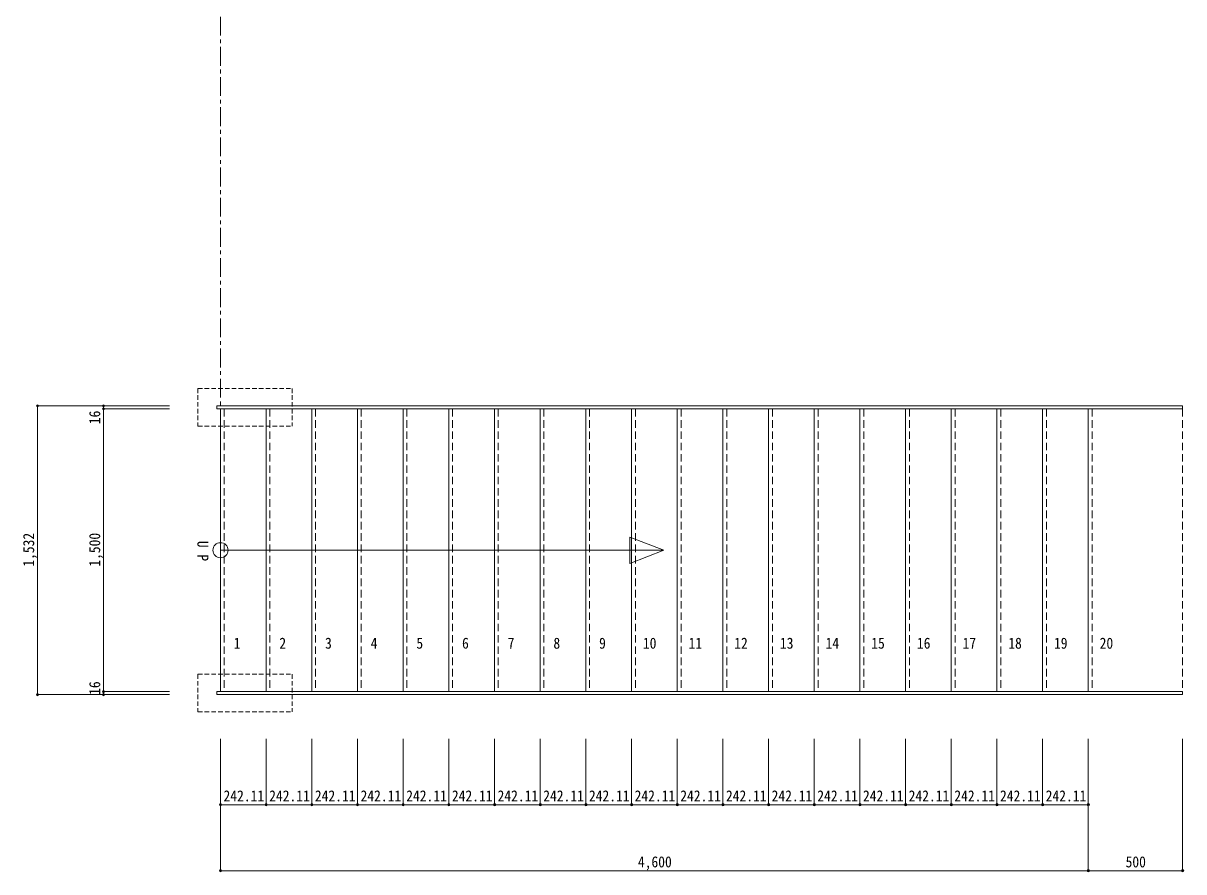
# Model space of a CAD drawing. Units: millimetres at full size, sheet at 1:20. Extents: x -43895 to 41224, y -1391 to 8430.
# Drawn here: x 35072 to 41224, y -1391 to 3111 of the extents above; entities that cross this region are included whole.
import ezdxf
from ezdxf.enums import TextEntityAlignment as Align

# ---------------------------------------------------------------- set-up
doc = ezdxf.new("R2010")
doc.units = ezdxf.units.MM
doc.header["$LTSCALE"] = 20
doc.header["$PDMODE"] = 32
doc.header["$PDSIZE"] = 12
for name, pattern in [('CHAIN1', [8, 5, -1, 1, -1]), ('DASHED1', [1.8, 1.2, -0.6]), ('DASHED2', [3, 2, -1])]:
    doc.linetypes.add(name, pattern=pattern)
for name, color, linetype, lineweight in [('5-0_通り芯', 4, 'CHAIN1', 9), ('5-1_ササラ', 3, 'Continuous', 13), ('5-2_踏み板', 2, 'Continuous', 13), ('5-3_寸法', 4, 'Continuous', 9), ('5-5_文字記事', 7, 'Continuous', 9), ('5-8_補強部材', 1, 'DASHED1', 13), ('5-E', 4, 'DASHED2', 9)]:
    doc.layers.add(name, color=color, linetype=linetype, lineweight=lineweight)
doc.styles.add('ＭＳ ゴシック', font='')
doc.styles.get('ＭＳ ゴシック').set_extended_font_data('MS Gothic')

msp = doc.modelspace()

# ---------------------------------------------------------------- linework, layer by layer
at = {"layer": '5-0_通り芯'}
msp.add_line((36117.52, 7304.39), (36117.52, -158.31), dxfattribs=at)
at = {"layer": '5-1_ササラ'}
for p, q in [((36097.52, 1080.76), (36097.52, 1064.76)), ((36097.52, 1080.76), (41217.52, 1080.76)), ((36097.52, 1064.76), (41217.52, 1064.76)), ((41217.52, 1080.76), (41217.52, 1064.76)), ((36097.52, -435.24), (36097.52, -451.24)), ((36097.52, -435.24), (41217.52, -435.24)), ((36097.52, -451.24), (41217.52, -451.24)), ((41217.52, -435.24), (41217.52, -451.24))]:
    msp.add_line(p, q, dxfattribs=at)
at = {"layer": '5-2_踏み板'}
for p, q in [((36117.52, 1064.76), (36117.52, -435.24)), ((36359.62, 1064.76), (36359.62, -435.24)), ((36601.73, 1064.76), (36601.73, -435.24)), ((36843.83, 1064.76), (36843.83, -435.24)), ((37085.94, 1064.76), (37085.94, -435.24)), ((37328.04, 1064.76), (37328.04, -435.24)), ((37570.15, 1064.76), (37570.15, -435.24)), ((37812.25, 1064.76), (37812.25, -435.24)), ((38054.36, 1064.76), (38054.36, -435.24)), ((38296.46, 1064.76), (38296.46, -435.24)), ((38538.57, 1064.76), (38538.57, -435.24)), ((38780.67, 1064.76), (38780.67, -435.24)), ((39022.78, 1064.76), (39022.78, -435.24)), ((39264.88, 1064.76), (39264.88, -435.24)), ((39506.99, 1064.76), (39506.99, -435.24)), ((39749.09, 1064.76), (39749.09, -435.24)), ((39991.2, 1064.76), (39991.2, -435.24)), ((40233.3, 1064.76), (40233.3, -435.24)), ((40475.41, 1064.76), (40475.41, -435.24)), ((40717.52, 1064.76), (40717.52, -435.24))]:
    msp.add_line(p, q, dxfattribs=at)
at = {"layer": '5-3_寸法'}
for p, q in [((35847.52, 1080.76), (35147.52, 1080.76)), ((35147.52, -451.24), (35147.52, 1080.76)), ((35847.52, 1080.76), (35497.52, 1080.76)), ((35497.52, 1064.76), (35497.52, 1080.76)), ((35847.52, 1064.76), (35497.52, 1064.76)), ((35497.52, -435.24), (35497.52, 1064.76)), ((35847.52, -451.24), (35147.52, -451.24)), ((35847.52, -435.24), (35497.52, -435.24)), ((35497.52, -451.24), (35497.52, -435.24)), ((35847.52, -451.24), (35497.52, -451.24)), ((36117.52, -685.24), (36117.52, -1035.24)), ((36117.52, -685.24), (36117.52, -1385.24)), ((36359.62, -685.24), (36359.62, -1035.24)), ((36601.73, -685.24), (36601.73, -1035.24)), ((36843.83, -685.24), (36843.83, -1035.24)), ((37085.94, -685.24), (37085.94, -1035.24)), ((37328.04, -685.24), (37328.04, -1035.24)), ((37570.15, -685.24), (37570.15, -1035.24)), ((37812.25, -685.24), (37812.25, -1035.24)), ((38054.36, -685.24), (38054.36, -1035.24)), ((38296.46, -685.24), (38296.46, -1035.24)), ((38538.57, -685.24), (38538.57, -1035.24)), ((38780.67, -685.24), (38780.67, -1035.24)), ((39022.78, -685.24), (39022.78, -1035.24)), ((39264.88, -685.24), (39264.88, -1035.24)), ((39506.99, -685.24), (39506.99, -1035.24)), ((39749.09, -685.24), (39749.09, -1035.24)), ((39991.2, -685.24), (39991.2, -1035.24)), ((40233.3, -685.24), (40233.3, -1035.24)), ((40475.41, -685.24), (40475.41, -1035.24)), ((40717.52, -685.24), (40717.52, -1035.24)), ((40717.52, -685.24), (40717.52, -1385.24)), ((41217.52, -685.24), (41217.52, -1385.24)), ((36117.52, -1035.24), (36359.62, -1035.24)), ((36359.62, -1035.24), (36601.73, -1035.24)), ((36601.73, -1035.24), (36843.83, -1035.24)), ((36843.83, -1035.24), (37085.94, -1035.24)), ((37085.94, -1035.24), (37328.04, -1035.24)), ((37328.04, -1035.24), (37570.15, -1035.24)), ((37570.15, -1035.24), (37812.25, -1035.24)), ((37812.25, -1035.24), (38054.36, -1035.24)), ((38054.36, -1035.24), (38296.46, -1035.24)), ((38296.46, -1035.24), (38538.57, -1035.24)), ((38538.57, -1035.24), (38780.67, -1035.24)), ((38780.67, -1035.24), (39022.78, -1035.24)), ((39022.78, -1035.24), (39264.88, -1035.24)), ((39264.88, -1035.24), (39506.99, -1035.24)), ((39506.99, -1035.24), (39749.09, -1035.24)), ((39749.09, -1035.24), (39991.2, -1035.24)), ((39991.2, -1035.24), (40233.3, -1035.24)), ((40233.3, -1035.24), (40475.41, -1035.24)), ((40475.41, -1035.24), (40717.52, -1035.24)), ((36117.52, -1385.24), (40717.52, -1385.24)), ((40717.52, -1385.24), (41217.52, -1385.24))]:
    msp.add_line(p, q, dxfattribs=at)
at = {"layer": '5-3_寸法', "color": 2}
for p in [(35147.52, 1080.76), (35497.52, 1080.76), (35497.52, 1064.76), (35497.52, -435.24), (35147.52, -451.24), (35497.52, -451.24), (36117.52, -1035.24), (36359.62, -1035.24), (36601.73, -1035.24), (36843.83, -1035.24), (37085.94, -1035.24), (37328.04, -1035.24), (37570.15, -1035.24), (37812.25, -1035.24), (38054.36, -1035.24), (38296.46, -1035.24), (38538.57, -1035.24), (38780.67, -1035.24), (39022.78, -1035.24), (39264.88, -1035.24), (39506.99, -1035.24), (39749.09, -1035.24), (39991.2, -1035.24), (40233.3, -1035.24), (40475.41, -1035.24), (40717.52, -1035.24), (36117.52, -1385.24), (40717.52, -1385.24), (41217.52, -1385.24)]:
    msp.add_point(p, dxfattribs=at)
at = {"layer": '5-5_文字記事', "color": 4}
for p, q in [((38287.52, 244.76), (38287.52, 384.76)), ((38287.52, 384.76), (38467.52, 314.76)), ((36117.52, 314.76), (38467.52, 314.76)), ((38287.52, 244.76), (38467.52, 314.76))]:
    msp.add_line(p, q, dxfattribs=at)
msp.add_circle((36117.52, 314.76), 40, dxfattribs=at)
at = {"layer": '5-8_補強部材'}
for p, q in [((35997.52, 1172.76), (36497.52, 1172.76)), ((36497.52, 1172.76), (36497.52, 972.76)), ((35997.52, -343.24), (36497.52, -343.24)), ((36497.52, -343.24), (36497.52, -543.24))]:
    msp.add_line(p, q, dxfattribs=at)
for points in [[(35997.52, 1172.76), (35997.52, 972.76), (36497.52, 972.76)], [(35997.52, -343.24), (35997.52, -543.24), (36497.52, -543.24)]]:
    msp.add_lwpolyline(points, dxfattribs=at)
at = {"layer": '5-E'}
for p, q in [((36137.52, 1064.76), (36137.52, -435.24)), ((36379.62, 1064.76), (36379.62, -435.24)), ((36621.73, 1064.76), (36621.73, -435.24)), ((36863.83, 1064.76), (36863.83, -435.24)), ((37105.94, 1064.76), (37105.94, -435.24)), ((37348.04, 1064.76), (37348.04, -435.24)), ((37590.15, 1064.76), (37590.15, -435.24)), ((37832.25, 1064.76), (37832.25, -435.24)), ((38074.36, 1064.76), (38074.36, -435.24)), ((38316.46, 1064.76), (38316.46, -435.24)), ((38558.57, 1064.76), (38558.57, -435.24)), ((38800.67, 1064.76), (38800.67, -435.24)), ((39042.78, 1064.76), (39042.78, -435.24)), ((39284.88, 1064.76), (39284.88, -435.24)), ((39526.99, 1064.76), (39526.99, -435.24)), ((39769.09, 1064.76), (39769.09, -435.24)), ((40011.2, 1064.76), (40011.2, -435.24)), ((40253.3, 1064.76), (40253.3, -435.24)), ((40495.41, 1064.76), (40495.41, -435.24)), ((40737.52, 1064.76), (40737.52, -435.24)), ((41217.52, 1064.76), (41217.52, -435.24))]:
    msp.add_line(p, q, dxfattribs=at)

# ---------------------------------------------------------------- texts
at = {"layer": '5-3_寸法', "color": 7, "style": 'ＭＳ ゴシック', "width": 0.9}
for s, p in [('16', (35497.52, 983.26)), ('1,532', (35147.52, 227.26)), ('1,500', (35497.52, 227.26)), ('16', (35497.52, -452.74))]:
    msp.add_text(s, height=58.65, rotation=90, dxfattribs=at).set_placement(p, align=Align.BOTTOM_LEFT)
for s, p in [('242.11', (36133.57, -1035.24)), ('242.11', (36375.67, -1035.24)), ('242.11', (36617.78, -1035.24)), ('242.11', (36859.88, -1035.24)), ('242.11', (37101.99, -1035.24)), ('242.11', (37344.09, -1035.24)), ('242.11', (37586.2, -1035.24)), ('242.11', (37828.3, -1035.24)), ('242.11', (38070.41, -1035.24)), ('242.11', (38312.52, -1035.24)), ('242.11', (38554.62, -1035.24)), ('242.11', (38796.73, -1035.24)), ('242.11', (39038.83, -1035.24)), ('242.11', (39280.94, -1035.24)), ('242.11', (39523.04, -1035.24)), ('242.11', (39765.15, -1035.24)), ('242.11', (40007.25, -1035.24)), ('242.11', (40249.36, -1035.24)), ('242.11', (40491.46, -1035.24)), ('4,600', (38330.02, -1385.24)), ('500', (40915.02, -1385.24))]:
    msp.add_text(s, height=58.65, dxfattribs=at).set_placement(p, align=Align.BOTTOM_LEFT)
at = {"layer": '5-5_文字記事', "style": 'ＭＳ ゴシック', "width": 0.9}
msp.add_text('U P', height=58.65, rotation=270, dxfattribs=at).set_placement((35977.52, 364.76), align=Align.BOTTOM_LEFT)
for s, p in [('1', (36187.52, -225.24)), ('2', (36429.62, -225.24)), ('3', (36671.73, -225.24)), ('4', (36913.83, -225.24)), ('5', (37155.94, -225.24)), ('6', (37398.04, -225.24)), ('7', (37640.15, -225.24)), ('8', (37882.25, -225.24)), ('9', (38124.36, -225.24)), ('10', (38356.46, -225.24)), ('11', (38598.57, -225.24)), ('12', (38840.67, -225.24)), ('13', (39082.78, -225.24)), ('14', (39324.88, -225.24)), ('15', (39566.99, -225.24)), ('16', (39809.09, -225.24)), ('17', (40051.2, -225.24)), ('18', (40293.3, -225.24)), ('19', (40535.41, -225.24)), ('20', (40777.52, -225.24))]:
    msp.add_text(s, height=58.65, dxfattribs=at).set_placement(p, align=Align.BOTTOM_LEFT)

doc.saveas('drawing.dxf')
